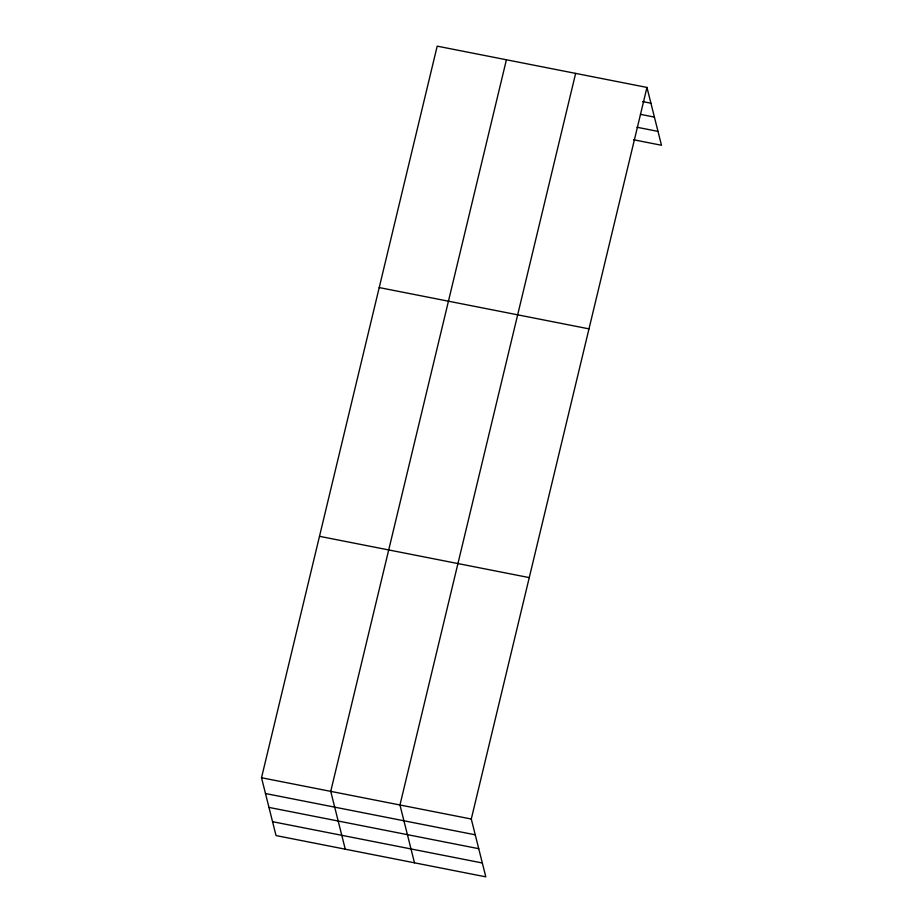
<?xml version="1.0" encoding="UTF-8"?>
<svg xmlns="http://www.w3.org/2000/svg" width="923" height="923" viewBox="0 0 923 923"><rect width="100%" height="100%" fill="white"/><g stroke="black" fill="none" stroke-linecap="round" stroke-linejoin="round"><path stroke-width="1.38" d="M646.965 87.431L471.284 819.024L485.81 876.85L276.035 835.569L261.521 777.743L437.19 46.15L646.965 87.431L661.479 145.257L633.513 139.754M506.415 59.776L330.734 791.369L345.26 849.183M575.64 73.402L399.959 804.994L414.485 862.809M642.535 101.576L650.923 103.226M640.424 114.337L654.407 117.094M637.02 127.259L657.995 131.389M379.215 287.572L588.989 328.865M319.485 536.321L529.26 577.602M261.521 777.743L471.284 819.024M265.478 793.526L475.253 834.819M268.962 807.406L478.737 848.687M272.55 821.689L482.325 862.982"/></g></svg>
